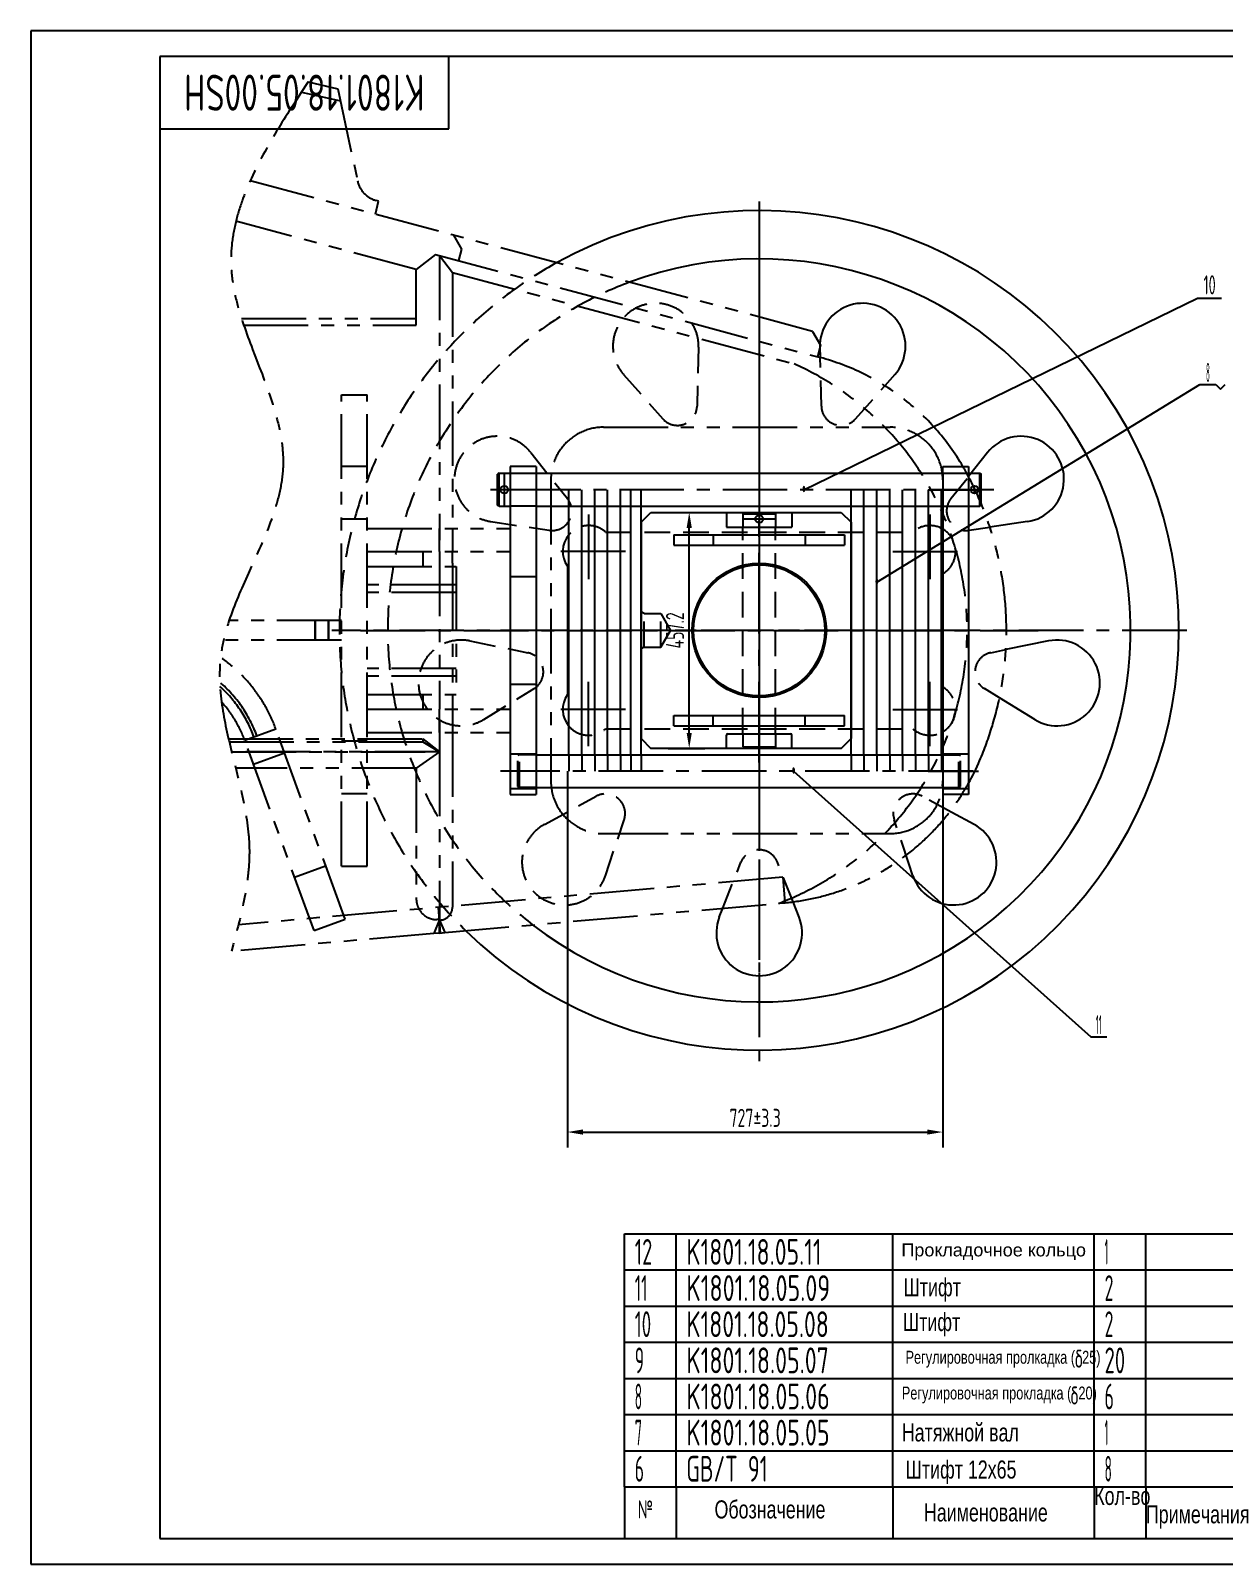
# Model space of a CAD drawing. Header units: millimetres. Extents: x 0 to 4200, y -119 to 2970.
# Drawn here: x 0 to 2310, y 0 to 2970 of the extents above; entities that cross this region are included whole.
import ezdxf
from ezdxf.enums import TextEntityAlignment as Align

# ---------------------------------------------------------------- set-up
doc = ezdxf.new("R2010")
doc.units = ezdxf.units.MM
doc.header["$LTSCALE"] = 100
for name, pattern in [('F', [0.75, 0.5, -0.25]), ('G', [2, 1.25, -0.25, 0.25, -0.25]), ('K', [2.5, 1.25, -0.25, 0.25, -0.25, 0.25, -0.25])]:
    doc.linetypes.add(name, pattern=pattern)
for name, color, linetype in [('01', 7, 'Continuous'), ('02', 1, 'Continuous'), ('04', 2, 'F'), ('05', 4, 'G'), ('07', 6, 'K'), ('08', 1, 'Continuous'), ('11', 3, 'Continuous')]:
    doc.layers.add(name, color=color, linetype=linetype)
doc.styles.get("Standard").update_dxf_attribs({"font": 'isocp', "width": 0.707, "bigfont": 'intecad.shx'})
doc.dimstyles.new('INTE', dxfattribs={"dimscale": 10, "dimtxt": 3.5, "dimasz": 3, "dimexe": 3, "dimexo": 0, "dimgap": 1, "dimtad": 1, "dimdsep": 46, "dimtxsty": 'Standard', "dimcen": 0, "dimclrd": 1, "dimclre": 1, "dimclrt": 3, "dimaunit": 1, "dimadec": 0, "dimazin": 0, "dimtfac": 1, "dimtmove": 0, "dimatfit": 0, "dimfxl": 1, "dimarcsym": 0})

# ---------------------------------------------------------------- blocks, each defined once
blk = doc.blocks.new('wrwrerereyru')
for p, q in [((1407.9, 540.1), (1737.9, 540.1)), ((1407.9, 520.1), (1407.9, 540.1)), ((1483.9, 520.1), (1483.9, 540.1)), ((1661.9, 520.1), (1661.9, 540.1)), ((1737.9, 520.1), (1737.9, 540.1)), ((1407.9, 520.1), (1737.9, 520.1))]:
    blk.add_line(p, q)
blk = doc.blocks.new('ewyewyewr')
for p, q in [((1889.4, 3823.9), (1908.4, 3842.9)), ((1908.4, 3842.9), (2276.8, 3842.9)), ((2054.5, 3842.9), (2054.5, 3814.5)), ((2181.5, 3842.9), (2181.5, 3814.5)), ((2276.8, 3842.9), (2295.8, 3823.9)), ((1889.4, 3823.9), (1889.4, 3404.7)), ((2054.5, 3814.5), (2181.5, 3814.5)), ((2295.8, 3823.9), (2295.8, 3404.7)), ((1889.4, 3404.7), (1908.4, 3385.7)), ((2054.5, 3385.7), (2054.5, 3411.1)), ((2057.5, 3414.1), (2178.5, 3414.1)), ((2181.5, 3385.7), (2181.5, 3411.1)), ((2276.8, 3385.7), (2295.8, 3404.7)), ((2276.8, 3385.7), (1908.4, 3385.7))]:
    blk.add_line(p, q)
at = {"ltscale": 1.25}
for p, q in [((2086.2, 3839.9), (2086.2, 3814.5)), ((2149.7, 3839.9), (2149.7, 3814.5)), ((2086.2, 3414.1), (2086.2, 3388.7)), ((2149.7, 3414.1), (2149.7, 3388.7))]:
    blk.add_line(p, q, dxfattribs=at)
blk.add_circle((2118, 3829.9), 7.5, dxfattribs=at)
for centre, start, end in [((2057.5, 3411.1), 90, 180), ((2178.5, 3411.1), 0, 90)]:
    blk.add_arc(centre, 3, start, end)
at = {"layer": '01', "ltscale": 1.25}
for p, q in [((2086.2, 3839.9), (2088, 3842.9)), ((2086.2, 3839.9), (2149.7, 3839.9)), ((2149.7, 3839.9), (2148, 3842.9)), ((2086.2, 3388.7), (2149.7, 3388.7)), ((2086.2, 3388.7), (2088, 3385.7)), ((2149.7, 3388.7), (2148, 3385.7))]:
    blk.add_line(p, q, dxfattribs=at)
at = {"layer": '01'}
blk.add_line((2088, 3842.9), (2148, 3842.9), dxfattribs=at)
for radius in [130, 127]:
    blk.add_circle((2118, 3614.3), radius, dxfattribs=at)
at = {"layer": '04', "color": 2, "linetype": 'F'}
for p, q in [((2086.2, 3414.1), (2086.2, 3814.5)), ((2149.7, 3414.1), (2149.7, 3814.5)), ((1895.4, 3646.8), (1889.4, 3650.3)), ((1895.4, 3581.8), (1895.4, 3646.8)), ((1895.4, 3646.8), (1927.4, 3646.8)), ((1927.4, 3646.8), (1946.1, 3614.3)), ((1927.4, 3581.8), (1927.4, 3646.8)), ((1927.4, 3581.8), (1946.1, 3614.3)), ((1895.4, 3581.8), (1889.4, 3578.3)), ((1895.4, 3581.8), (1927.4, 3581.8))]:
    blk.add_line(p, q, dxfattribs=at)
at = {"layer": '05'}
for p, q in [((2118, 3869.8), (2118, 3368.8)), ((2330.4, 3614.3), (1858.5, 3614.3))]:
    blk.add_line(p, q, dxfattribs=at)
at = {"layer": '05', "color": 4, "linetype": 'G', "ltscale": 1.25}
for p, q in [((2118, 3862.5), (2118, 3348.7)), ((2118, 3358.2), (2118, 3858.2)), ((2149.7, 3829.9), (2086.2, 3829.9))]:
    blk.add_line(p, q, dxfattribs=at)
at = {"xscale": -1, "rotation": 180}
blk.add_blockref('wrwrerereyru', (545, 4319.4), dxfattribs=at)
blk.add_blockref('wrwrerereyru', (545, 2909.2))
blk = doc.blocks.new('*D24')
at = {"layer": '08', "color": 1, "lineweight": -2}
for p, q in [((1039.6, 1535.8), (1039.6, 807.1)), ((1766.6, 1517.1), (1766.6, 807.1)), ((1069.6, 837.1), (1736.6, 837.1))]:
    blk.add_line(p, q, dxfattribs=at)
at = {"layer": '08', "color": 1}
for points in [[(1069.6, 842.1), (1069.6, 832.1), (1039.6, 837.1)], [(1736.6, 842.1), (1736.6, 832.1), (1766.6, 837.1)]]:
    blk.add_solid(points, dxfattribs=at)
at = {"layer": 'Defpoints', "color": 0}
for p in [(1039.6, 1535.8), (1766.6, 1517.1), (1766.6, 837.1)]:
    blk.add_point(p, dxfattribs=at)
at = {"layer": '08', "color": 3, "insert": (1403.1, 864.6), "char_height": 35, "attachment_point": 5}
blk.add_mtext('727±3.3', dxfattribs=at)
blk = doc.blocks.new('*D30')
at = {"layer": '08', "color": 1, "lineweight": -2}
for p, q in [((1255.2, 2037.2), (1305.5, 2037.2)), ((1275.5, 1610), (1275.5, 2007.2)), ((1234.8, 1580), (1305.5, 1580))]:
    blk.add_line(p, q, dxfattribs=at)
at = {"layer": '08', "color": 1}
for points in [[(1270.5, 2007.2), (1280.5, 2007.2), (1275.5, 2037.2)], [(1270.5, 1610), (1280.5, 1610), (1275.5, 1580)]]:
    blk.add_solid(points, dxfattribs=at)
at = {"layer": 'Defpoints', "color": 0}
for p in [(1255.2, 2037.2), (1275.5, 2037.2), (1234.8, 1580)]:
    blk.add_point(p, dxfattribs=at)
at = {"layer": '08', "color": 3, "insert": (1248, 1808.6), "char_height": 35, "attachment_point": 5, "rotation": 90}
blk.add_mtext('457.2', dxfattribs=at)
blk = doc.blocks.new('*U44', base_point=(251.96, 168.31))
at = {"layer": '01'}
for p, q in [((251.96, 168.31), (251.96, 182.31)), ((195.96, 168.31), (251.96, 168.31))]:
    blk.add_line(p, q, dxfattribs=at)
blk = doc.blocks.new('*U45')
at = {"layer": '04'}
blk.add_blockref('*U44', (0, 0), dxfattribs=at)
blk = doc.blocks.new('*U46')
at = {"layer": '01'}
for points in [[(415, 292), (25, 292)], [(25, 292), (25, 5)], [(415, 5), (415, 292)], [(25, 5), (415, 5)]]:
    blk.add_lwpolyline(points, dxfattribs=at)
at = {"layer": '02'}
for points in [[(420, 297), (0, 297)], [(0, 297), (0, 0)], [(420, 0), (420, 297)], [(0, 0), (420, 0)]]:
    blk.add_lwpolyline(points, dxfattribs=at)
blk = doc.blocks.new('*U56')
at = {"layer": '01'}
for p, q in [((0, -70), (0, 0)), ((1200, -70), (1200, 0))]:
    blk.add_line(p, q, dxfattribs=at)
at = {"layer": '02'}
for p, q in [((0, 0), (100, 0)), ((100, -70), (100, 0)), ((100, 0), (520, 0)), ((520, -70), (520, 0)), ((520, 0), (910, 0)), ((910, -70), (910, 0)), ((910, 0), (1010, 0)), ((1010, -70), (1010, 0)), ((1010, 0), (1200, 0))]:
    blk.add_line(p, q, dxfattribs=at)
blk = doc.blocks.new('*U57')
at = {"layer": '01'}
for p, q in [((0, -70), (0, 0)), ((1200, -70), (1200, 0))]:
    blk.add_line(p, q, dxfattribs=at)
at = {"layer": '02'}
for p, q in [((0, 0), (100, 0)), ((100, -70), (100, 0)), ((100, 0), (520, 0)), ((520, -70), (520, 0)), ((520, 0), (910, 0)), ((910, -70), (910, 0)), ((910, 0), (1010, 0)), ((1010, -70), (1010, 0)), ((1010, 0), (1200, 0))]:
    blk.add_line(p, q, dxfattribs=at)
blk = doc.blocks.new('*U58')
at = {"layer": '01'}
for p, q in [((0, -70), (0, 0)), ((1200, -70), (1200, 0))]:
    blk.add_line(p, q, dxfattribs=at)
at = {"layer": '02'}
for p, q in [((0, 0), (100, 0)), ((100, -70), (100, 0)), ((100, 0), (520, 0)), ((520, -70), (520, 0)), ((520, 0), (910, 0)), ((910, -70), (910, 0)), ((910, 0), (1010, 0)), ((1010, -70), (1010, 0)), ((1010, 0), (1200, 0))]:
    blk.add_line(p, q, dxfattribs=at)
blk = doc.blocks.new('*U59')
at = {"layer": '01'}
for p, q in [((0, -70), (0, 0)), ((1200, -70), (1200, 0))]:
    blk.add_line(p, q, dxfattribs=at)
at = {"layer": '02'}
for p, q in [((0, 0), (100, 0)), ((100, -70), (100, 0)), ((100, 0), (520, 0)), ((520, -70), (520, 0)), ((520, 0), (910, 0)), ((910, -70), (910, 0)), ((910, 0), (1010, 0)), ((1010, -70), (1010, 0)), ((1010, 0), (1200, 0))]:
    blk.add_line(p, q, dxfattribs=at)
blk = doc.blocks.new('*U60')
at = {"layer": '01'}
for p, q in [((0, -70), (0, 0)), ((1200, -70), (1200, 0))]:
    blk.add_line(p, q, dxfattribs=at)
at = {"layer": '02'}
for p, q in [((0, 0), (100, 0)), ((100, -70), (100, 0)), ((100, 0), (520, 0)), ((520, -70), (520, 0)), ((520, 0), (910, 0)), ((910, -70), (910, 0)), ((910, 0), (1010, 0)), ((1010, -70), (1010, 0)), ((1010, 0), (1200, 0))]:
    blk.add_line(p, q, dxfattribs=at)
blk = doc.blocks.new('*U61')
at = {"layer": '01'}
for p, q in [((0, -70), (0, 0)), ((1200, -70), (1200, 0))]:
    blk.add_line(p, q, dxfattribs=at)
at = {"layer": '02'}
for p, q in [((0, 0), (100, 0)), ((100, -70), (100, 0)), ((100, 0), (520, 0)), ((520, -70), (520, 0)), ((520, 0), (910, 0)), ((910, -70), (910, 0)), ((910, 0), (1010, 0)), ((1010, -70), (1010, 0)), ((1010, 0), (1200, 0))]:
    blk.add_line(p, q, dxfattribs=at)
blk = doc.blocks.new('*U62')
at = {"layer": '01'}
for p, q in [((0, -70), (0, 0)), ((0, 0), (100, 0)), ((100, 0), (520, 0)), ((520, 0), (910, 0)), ((910, 0), (1010, 0)), ((1010, 0), (1200, 0)), ((1200, -70), (1200, 0))]:
    blk.add_line(p, q, dxfattribs=at)
at = {"layer": '02'}
for p, q in [((100, -70), (100, 0)), ((520, -70), (520, 0)), ((910, -70), (910, 0)), ((1010, -70), (1010, 0))]:
    blk.add_line(p, q, dxfattribs=at)

msp = doc.modelspace()

# ---------------------------------------------------------------- linework, layer by layer
for p, q in [((907.206, 2112.841), (928.856, 2112.841)), ((928.856, 2126.091), (928.856, 1491.091)), ((978.856, 2126.091), (928.856, 2126.091)), ((978.856, 2126.091), (978.856, 1491.091)), ((978.856, 2112.841), (1766.556, 2112.841)), ((1766.556, 2126.091), (1816.556, 2126.091)), ((1816.556, 2126.091), (1816.556, 2112.841)), ((1816.556, 2112.841), (1838.206, 2112.841)), ((907.206, 2049.341), (928.856, 2049.341)), ((978.856, 2049.341), (1766.556, 2049.341)), ((1766.556, 2049.341), (1766.556, 1517.091)), ((1816.556, 2049.341), (1816.556, 1491.091)), ((1816.556, 2049.341), (1838.206, 2049.341)), ((1039.556, 1932.973), (1039.556, 1684.209)), ((1766.556, 1925.866), (1766.556, 1909.885)), ((1766.556, 1918.289), (1766.556, 1698.892)), ((1766.556, 1918.289), (1766.556, 1698.892)), ((978.856, 1567.841), (1766.556, 1567.841)), ((928.856, 1491.091), (978.856, 1491.091)), ((978.856, 1504.341), (1766.556, 1504.341)), ((1816.556, 1491.091), (1766.556, 1491.091))]:
    msp.add_line(p, q)
for centre in [(917.206, 2081.145), (1828.206, 2081.145)]:
    msp.add_circle(centre, 7.5)
msp.add_arc((1417.981, 1736.115), 457, 330.710051, 336.803329)
at = {"layer": '01'}
for p, q in [((1528.446, 2356.918), (1528.963, 2337.083)), ((1673.587, 2304.091), (1654.378, 2282.373)), ((1853.44, 2153.177), (1816.374, 2106.59)), ((907.206, 2112.841), (904.206, 2111.109)), ((904.206, 2051.073), (904.206, 2111.109)), ((907.206, 2049.341), (907.206, 2112.841)), ((1766.556, 2112.841), (1766.556, 2100.091)), ((1838.206, 2049.341), (1838.206, 2112.841)), ((1838.206, 2112.841), (1841.206, 2111.109)), ((1841.206, 2051.073), (1841.206, 2111.109)), ((1766.556, 2100.091), (1766.556, 2049.341)), ((907.206, 2049.341), (904.206, 2051.073)), ((1042.456, 1567.841), (1042.456, 2049.341)), ((1067.456, 1567.841), (1067.456, 2049.341)), ((1092.456, 1567.841), (1092.456, 2049.341)), ((1117.456, 1567.841), (1117.456, 2049.341)), ((1142.456, 1567.841), (1142.456, 2049.341)), ((1162.456, 1567.841), (1162.456, 2049.341)), ((1182.456, 1567.841), (1182.456, 2049.341)), ((1588.856, 1567.841), (1588.856, 2049.341)), ((1613.856, 1567.841), (1613.856, 2049.341)), ((1638.856, 1567.841), (1638.856, 2049.341)), ((1663.856, 1567.841), (1663.856, 2049.341)), ((1688.856, 1567.841), (1688.856, 2049.341)), ((1713.856, 1567.841), (1713.856, 2049.341)), ((1738.856, 1567.841), (1738.856, 2049.341)), ((1763.856, 1567.841), (1763.856, 2049.341)), ((1838.206, 2049.341), (1841.206, 2051.073)), ((1930.668, 2019.413), (1857.877, 2008.526)), ((1411.056, 1986.591), (1411.056, 1967.332)), ((1971.437, 1788.2), (1888.775, 1771.392)), ((1944.616, 1636.09), (1876.389, 1677.889)), ((1766.556, 1517.091), (1766.556, 1491.091)), ((1827.226, 1432.764), (1784.242, 1456.109)), ((1708.905, 1333.482), (1701.721, 1354.945)), ((1488.284, 1253.182), (1476.586, 1282.889)), ((1333.828, 1253.182), (1340.689, 1270.607)), ((1150, 150), (1150, 50)), ((1150, 150), (2350, 150)), ((1250, 150), (1250, 50)), ((1670, 150), (1670, 50)), ((2060, 150), (2060, 50)), ((2160, 150), (2160, 50))]:
    msp.add_line(p, q, dxfattribs=at)
at = {"layer": '01', "color": 7, "linetype": 'Continuous'}
for p, q in [((1766.556, 2112.841), (1766.556, 2126.091)), ((1816.556, 2112.841), (1816.556, 2049.341)), ((928.856, 1912.783), (978.856, 1912.783)), ((928.856, 1704.399), (978.856, 1704.399))]:
    msp.add_line(p, q, dxfattribs=at)
at = {"layer": '01'}
for centre, radius, start, end in [((1411.056, 1808.591), 813, 225.667218, 118.877395), ((1411.056, 1808.591), 719.5, 232.421346, 110.458431), ((1611.418, 2359.081), 83, 318.506708, 181.493292), ((1918.39, 2101.5), 83, 278.506708, 141.493292), ((1080.556, 1961.591), 50, 139.640832, 214.915206), ((1987.975, 1706.864), 83, 238.506708, 101.493292), ((1080.556, 1655.591), 50, 145.084794, 220.359168), ((1787.613, 1359.827), 83, 198.506708, 61.493292), ((1411.056, 1222.772), 83, 158.506708, 21.493292)]:
    msp.add_arc(centre, radius, start, end, dxfattribs=at)
at = {"layer": '02'}
for p, q in [((1497.613, 2081.091), (2260.13, 2451.722)), ((2260.13, 2451.722), (2306.63, 2451.722)), ((1638.856, 1902.168), (2264.678, 2284.543)), ((2264.678, 2284.543), (2295.678, 2284.543)), ((2295.678, 2284.543), (2304.517, 2275.704)), ((2304.517, 2275.704), (2313.356, 2284.543)), ((1477.613, 1536.091), (2053.257, 1021.478)), ((2053.257, 1021.478), (2084.257, 1021.478))]:
    msp.add_line(p, q, dxfattribs=at)
at = {"layer": '04', "color": 2, "linetype": 'F'}
for p, q in [((1293.666, 2356.918), (1290.688, 2242.678)), ((1531.424, 2242.678), (1528.963, 2337.083)), ((1148.524, 2304.091), (1224.237, 2218.492)), ((1597.874, 2218.492), (1654.378, 2282.373)), ((968.672, 2153.177), (1039.822, 2063.75)), ((928.856, 2112.841), (978.856, 2112.841)), ((1766.556, 2112.841), (1816.556, 2112.841)), ((978.856, 2049.341), (928.856, 2049.341)), ((1766.556, 2049.341), (1816.556, 2049.341)), ((891.444, 2019.413), (1004.465, 2002.509)), ((1113.628, 1999.091), (1708.484, 1999.091)), ((850.674, 1788.2), (962.661, 1765.43)), ((877.496, 1636.09), (974.941, 1695.789)), ((1113.628, 1618.091), (1708.484, 1618.091)), ((928.856, 1569.591), (978.856, 1569.591)), ((946.856, 1567.841), (943.856, 1566.109)), ((943.856, 1506.073), (943.856, 1566.109)), ((946.856, 1504.341), (946.856, 1567.841)), ((978.856, 1567.841), (946.856, 1567.841)), ((1766.556, 1569.591), (1816.556, 1569.591)), ((1766.556, 1567.841), (1797.856, 1567.841)), ((1797.856, 1504.341), (1797.856, 1567.841)), ((1797.856, 1567.841), (1800.856, 1566.109)), ((1800.856, 1506.073), (1800.856, 1566.109)), ((928.856, 1502.591), (978.856, 1502.591)), ((946.856, 1504.341), (943.856, 1506.073)), ((978.856, 1504.341), (946.856, 1504.341)), ((994.886, 1432.764), (1095.309, 1487.305)), ((1766.556, 1504.341), (1797.856, 1504.341)), ((1766.556, 1502.591), (1816.556, 1502.591)), ((1797.856, 1504.341), (1800.856, 1506.073)), ((1113.206, 1333.482), (1149.48, 1441.85)), ((1340.689, 1270.607), (1375.698, 1359.514)), ((1476.586, 1282.889), (1446.413, 1359.514))]:
    msp.add_line(p, q, dxfattribs=at)
at = {"layer": '04'}
for p, q in [((1042.456, 2049.341), (1042.456, 2081.091)), ((1067.456, 2049.341), (1067.456, 2081.091)), ((1092.456, 2049.341), (1092.456, 2081.091)), ((1117.456, 2049.341), (1117.456, 2081.091)), ((1142.456, 2049.341), (1142.456, 2081.091)), ((1162.456, 2049.341), (1162.456, 2081.091)), ((1182.456, 2049.341), (1182.456, 2081.091)), ((1588.856, 2049.341), (1588.856, 2081.091)), ((1613.856, 2049.341), (1613.856, 2081.091)), ((1638.856, 2049.341), (1638.856, 2081.091)), ((1663.856, 2049.341), (1663.856, 2081.091)), ((1688.856, 2049.341), (1688.856, 2081.091)), ((1713.856, 2049.341), (1713.856, 2081.091)), ((1738.856, 2049.341), (1738.856, 2081.091)), ((1763.856, 2049.341), (1763.856, 2081.091)), ((1782.289, 2063.75), (1816.556, 2106.244)), ((1817.647, 2002.509), (1857.877, 2008.526)), ((1859.45, 1765.43), (1888.775, 1771.392)), ((1876.389, 1677.889), (1847.171, 1695.789)), ((1042.456, 1567.841), (1042.456, 1536.091)), ((1067.456, 1567.841), (1067.456, 1536.091)), ((1092.456, 1567.841), (1092.456, 1536.091)), ((1117.456, 1567.841), (1117.456, 1536.091)), ((1142.456, 1567.841), (1142.456, 1536.091)), ((1162.456, 1567.841), (1162.456, 1536.091)), ((1182.456, 1567.841), (1182.456, 1536.091)), ((1588.856, 1567.841), (1588.856, 1536.091)), ((1613.856, 1567.841), (1613.856, 1536.091)), ((1638.856, 1567.841), (1638.856, 1536.091)), ((1663.856, 1567.841), (1663.856, 1536.091)), ((1688.856, 1567.841), (1688.856, 1536.091)), ((1713.856, 1567.841), (1713.856, 1536.091)), ((1738.856, 1567.841), (1738.856, 1536.091)), ((1763.856, 1567.841), (1763.856, 1536.091)), ((1784.242, 1456.109), (1726.802, 1487.305)), ((1701.721, 1354.945), (1672.632, 1441.85))]:
    msp.add_line(p, q, dxfattribs=at)
for radius, start, end in [(813, 118.877395, 225.667218), (719.5, 110.458431, 232.421346)]:
    msp.add_arc((1411.056, 1808.591), radius, start, end, dxfattribs=at)
at = {"layer": '04', "color": 2, "linetype": 'F'}
for centre, radius, start, end in [((1210.694, 2359.081), 83, 358.506708, 221.493292), ((1252.7, 2243.668), 38, 221.493292, 358.506708), ((1569.411, 2243.668), 38, 181.493292, 318.506708), ((903.721, 2101.5), 83, 38.506708, 261.493292), ((1332.725, 1852.093), 546.521, 27.712464, 30.089261), ((1010.086, 2040.091), 38, 261.493292, 38.506708), ((1812.026, 2040.091), 38, 141.493292, 278.506708), ((1080.556, 1961.591), 50, 48.590378, 139.640832), ((1741.556, 1961.591), 50, 60, 131.409622), ((1741.556, 1961.591), 50, 300, 60), ((834.136, 1706.864), 83, 78.506708, 301.493292), ((955.09, 1728.192), 38, 301.493292, 78.506708), ((1867.022, 1728.192), 38, 101.493292, 238.506708), ((1741.556, 1655.591), 50, 300, 60), ((1080.556, 1655.591), 50, 220.359168, 311.409622), ((1741.556, 1655.591), 50, 228.590378, 300), ((1113.445, 1453.912), 38, 341.493292, 118.506708), ((1708.666, 1453.912), 38, 61.493292, 198.506708), ((1417.981, 1736.115), 457, 327.577476, 330.710051), ((1034.498, 1359.827), 83, 118.506708, 341.493292), ((1411.056, 1345.591), 38, 21.493292, 158.506708)]:
    msp.add_arc(centre, radius, start, end, dxfattribs=at)
at = {"layer": '05', "color": 4, "linetype": 'G'}
for p, q in [((1411.056, 2639.174), (1411.056, 1381.753)), ((1411.056, 2515.191), (1411.056, 1146.704)), ((917.206, 2112.841), (917.206, 2049.341)), ((1865.319, 2081.091), (889.294, 2081.091)), ((1828.206, 2074.558), (1828.206, 2087.731)), ((639.101, 1808.591), (1951.21, 1808.591)), ((1824.969, 1536.091), (928.944, 1536.091)), ((1411.056, 1345.591), (1411.056, 974.369))]:
    msp.add_line(p, q, dxfattribs=at)
at = {"layer": '05'}
for p, q in [((1006.829, 2081.091), (909.829, 2081.091)), ((1738.582, 2081.091), (1835.582, 2081.091)), ((1080.556, 2033.02), (1080.556, 1890.162)), ((1741.556, 2033.02), (1741.556, 1890.162)), ((1741.556, 2033.02), (1741.556, 1890.162)), ((1151.985, 1961.591), (1009.127, 1961.591)), ((1670.127, 1961.591), (1812.985, 1961.591)), ((1670.127, 1961.591), (1812.985, 1961.591)), ((2239.056, 1808.591), (583.056, 1808.591)), ((1006.829, 1808.591), (909.829, 1808.591)), ((1080.556, 1584.162), (1080.556, 1727.02)), ((1741.556, 1584.162), (1741.556, 1727.02)), ((1741.556, 1584.162), (1741.556, 1727.02)), ((1151.985, 1655.591), (1009.127, 1655.591)), ((1670.127, 1655.591), (1812.985, 1655.591)), ((1670.127, 1655.591), (1812.985, 1655.591)), ((1006.829, 1536.091), (909.829, 1536.091)), ((1738.582, 1536.091), (1835.582, 1536.091))]:
    msp.add_line(p, q, dxfattribs=at)
at = {"layer": '07', "color": 6, "linetype": 'K'}
for p, q in [((537.519, 2870.73), (594.856, 2857.591)), ((594.856, 2857.591), (633.131, 2678.954)), ((524.631, 2851.113), (599.941, 2833.855)), ((1514.243, 2387.75), (425.198, 2679.329)), ((667.57, 2614.437), (673.856, 2639.864)), ((673.856, 2639.864), (669.183, 2641.105)), ((746.856, 2507.285), (397.593, 2600.797)), ((818.739, 2573.963), (834.301, 2547.021)), ((784.377, 2536.595), (746.856, 2507.285)), ((784.377, 2536.595), (1529.732, 2336.877)), ((791.856, 2534.591), (791.856, 1983.591)), ((791.856, 2534.591), (791.856, 2399.591)), ((791.856, 2534.591), (816.856, 2502.01)), ((834.301, 2547.021), (828.353, 2524.804)), ((746.856, 2399.591), (746.856, 2507.285)), ((816.856, 2502.01), (816.856, 2006.091)), ((816.856, 2502.01), (1479.024, 2324.583)), ((408.435, 2412.591), (746.856, 2412.591)), ((412.724, 2399.591), (746.856, 2399.591)), ((1514.243, 2387.75), (1529.804, 2360.808)), ((1529.804, 2360.808), (1523.821, 2338.461)), ((602.056, 1352.091), (602.056, 2265.091)), ((602.056, 2265.091), (652.056, 2265.091)), ((652.056, 1352.091), (652.056, 2265.091)), ((1109.556, 2202.091), (1664.556, 2202.091)), ((652.056, 2126.091), (602.056, 2126.091)), ((1007.556, 2100.091), (1007.556, 1517.091)), ((652.056, 2024.091), (602.056, 2024.091)), ((652.056, 2006.091), (928.856, 2006.091)), ((791.856, 1961.091), (791.856, 2006.091)), ((816.856, 2006.091), (816.856, 1961.091)), ((652.056, 1961.091), (928.856, 1961.091)), ((759.856, 1961.091), (759.856, 1932.591)), ((791.856, 1961.091), (791.856, 1656.091)), ((816.856, 1938.591), (816.856, 1961.091)), ((652.056, 1932.591), (824.056, 1932.591)), ((816.856, 1938.591), (816.856, 1932.591)), ((816.856, 1932.591), (816.856, 1684.591)), ((824.056, 1932.591), (824.056, 1684.591)), ((824.056, 1896.948), (652.056, 1896.948)), ((824.056, 1882.189), (652.056, 1882.189)), ((602.056, 1827.591), (384.328, 1827.591)), ((551.056, 1789.591), (551.056, 1827.591)), ((551.056, 1827.591), (551.056, 1789.591)), ((577.056, 1789.591), (577.056, 1827.591)), ((577.056, 1827.591), (577.056, 1789.591)), ((602.056, 1789.591), (373.602, 1789.591)), ((824.056, 1734.993), (652.056, 1734.993)), ((824.056, 1720.234), (652.056, 1720.234)), ((652.056, 1684.591), (824.056, 1684.591)), ((759.856, 1684.591), (759.856, 1656.091)), ((816.856, 1684.591), (816.856, 1656.091)), ((652.056, 1656.091), (928.856, 1656.091)), ((791.856, 1611.091), (791.856, 1656.091)), ((791.856, 1633.591), (791.856, 1573.591)), ((816.856, 1656.091), (816.856, 1611.091)), ((414.681, 1595.913), (474.815, 1617.819)), ((608.99, 1249.497), (475.158, 1616.879)), ((608.99, 1249.497), (475.158, 1616.879)), ((652.056, 1611.091), (928.856, 1611.091)), ((816.856, 1611.091), (816.856, 1272.591)), ((383.226, 1598.591), (759.856, 1598.591)), ((384.635, 1592.591), (759.856, 1592.591)), ((384.635, 1592.591), (759.856, 1592.591)), ((548.856, 1227.591), (415.024, 1594.973)), ((548.856, 1227.591), (415.024, 1594.973)), ((652.056, 1594.091), (602.056, 1594.091)), ((759.856, 1598.591), (759.856, 1592.591)), ((759.856, 1598.591), (759.856, 1592.591)), ((759.856, 1598.591), (791.856, 1573.591)), ((759.856, 1598.591), (791.856, 1573.591)), ((759.856, 1592.591), (791.856, 1573.591)), ((759.856, 1592.591), (791.856, 1573.591)), ((791.856, 1573.591), (389.24, 1573.591)), ((389.24, 1573.591), (791.856, 1573.591)), ((431.453, 1549.873), (491.587, 1571.779)), ((791.856, 1573.591), (746.856, 1541.591)), ((791.856, 1573.591), (791.856, 1248.591)), ((746.856, 1541.591), (397.23, 1541.591)), ((746.856, 1541.591), (746.856, 1288.591)), ((652.056, 1492.091), (602.056, 1492.091)), ((1109.556, 1415.091), (1664.556, 1415.091)), ((511.205, 1330.946), (571.339, 1352.853)), ((602.056, 1352.091), (652.056, 1352.091)), ((1456.517, 1330.402), (402.424, 1238.58)), ((1456.517, 1330.402), (1460.809, 1281.127)), ((801.849, 1223.465), (1457.811, 1280.854)), ((548.856, 1227.591), (608.99, 1249.497)), ((791.856, 1248.591), (780.856, 1221.628)), ((791.856, 1248.591), (786.856, 1248.591)), ((789.044, 1272.259), (793.383, 1222.447)), ((791.856, 1222.591), (791.856, 1248.591)), ((791.856, 1247.591), (801.849, 1223.465)), ((791.856, 1247.591), (791.856, 1222.591)), ((780.856, 1221.628), (388.779, 1187.316)), ((791.856, 1222.591), (780.856, 1221.628)), ((791.856, 1222.591), (801.849, 1223.465))]:
    msp.add_line(p, q, dxfattribs=at)
for centre, radius, start, end in [((682.021, 2689.429), 50, 192.093475, 255.122339), ((1248.856, 1808.591), 565, 290.692847, 65.959854), ((1410.999, 1895.571), 457, 30.292899, 75), ((1109.556, 2100.091), 102, 90, 180), ((1664.556, 2100.091), 102, 0, 90), ((1248.856, 1808.591), 641, 336.803329, 27.668701), ((199.856, 1516.591), 293, 20.01596, 55.00798), ((199.856, 1516.591), 293, 20.01596, 55.00798), ((199.856, 1516.591), 254, 20.241534, 49.072097), ((199.856, 1516.591), 248, 20.246992, 47.723719), ((199.856, 1516.591), 229, 20.01596, 42.152315), ((199.856, 1516.591), 229, 20.01596, 42.152315), ((1109.556, 1517.091), 102, 180, 270), ((1664.556, 1517.091), 102, 270, 0), ((1417.981, 1736.115), 457, 275, 327.577476), ((786.856, 1288.591), 40, 180, 270), ((791.856, 1272.591), 25, 270, 0)]:
    msp.add_arc(centre, radius, start, end, dxfattribs=at)
msp.add_spline([(537.519, 2870.73), (388.68, 2506.151), (488.838, 2127.568), (367.88, 1756.626), (423.518, 1383.456), (388.747, 1187.199)], degree=3, dxfattribs=at)

# ---------------------------------------------------------------- block references
at = {"layer": '01', "xscale": 10, "yscale": 10, "zscale": 10}
msp.add_blockref('*U46', (0, 0), dxfattribs=at)
at = {"layer": '01', "xscale": 10, "yscale": 10}
msp.add_blockref('*U45', (810, 2780), dxfattribs=at)
at = {"layer": '01'}
for name, p in [('ewyewyewr', (-706.926, -1805.707)), ('*U62', (1150, 640)), ('*U61', (1150, 570)), ('*U60', (1150, 500)), ('*U59', (1150, 430)), ('*U58', (1150, 360)), ('*U57', (1150, 290)), ('*U56', (1150, 220))]:
    msp.add_blockref(name, p, dxfattribs=at)

# ---------------------------------------------------------------- texts
at = {"layer": '01', "attachment_point": 1}
for s, insert, char_height in [('{\\fArial|b0|i0|c204|p34;\\W1;\\C3;Прокладочное кольцо}', (1686.395, 621.349), 25), ('{\\fArial|b0|i0|c204|p34;\\C3;Штифт}', (1690.54, 554.056), 35), ('{\\fArial|b0|i0|c204|p34;\\C3;Штифт}', (1689.263, 486.76), 35), ('{\\fArial|b0|i0|c204|p34;\\C3;Регулировочная пролкадка (  25)}', (1694.497, 413.494), 25), ('{\\fArial|b0|i0|c204|p34;\\C3;Регулировочная прокладка (  20)}', (1687.254, 344.247), 25), ('{\\fArial|b0|i0|c204|p34;\\C3;Натяжной вал}', (1687.246, 272.935), 35), ('{\\fArial|b0|i0|c204|p34;\\C3;Штифт 12х65}', (1694.513, 201.057), 35), ('{\\fArial|b0|i0|c204|p34;Кол-во}', (2060, 150), 35), ('{\\fArial|b0|i0|c204|p34;Наименование}', (1730.079, 118.039), 35), ('{\\fArial|b0|i0|c204|p34;Примечания}', (2160, 114.403), 35)]:
    msp.add_mtext(s, dxfattribs=dict(at, insert=insert, char_height=char_height))
at = {"layer": '01', "char_height": 35, "attachment_point": 1}
for s, insert, width in [('δ', (2022.008, 415.892), 13.8572), ('δ', (2013.603, 344.466), 13.8572), ('{\\Fisocp,intecad|c204;№}', (1175.75, 123.844), 5.81059), ('{\\fArial|b0|i0|c204|p34;Обозначение}', (1324.501, 123.844), 1.16211)]:
    msp.add_mtext(s, dxfattribs=dict(at, insert=insert, width=width))
at = {"layer": '02', "width": 0.605172}
for p, p2 in [((1494.613, 2076.091), (1500.613, 2076.091)), ((1635.856, 1897.168), (1641.856, 1897.168)), ((1474.613, 1531.091), (1480.613, 1531.091))]:
    msp.add_text('●', height=10, dxfattribs=at).set_placement(p, p2, align=Align.FIT)
at = {"layer": '11', "width": 0.695901}
msp.add_text('K1801.18.05.00SH', height=70, rotation=180, dxfattribs=at).set_placement((762.727, 2885), (297.273, 2885), align=Align.FIT)
at = {"layer": '11'}
for s, height, width, p, p2 in [('10', 37.1231, 0.606076, (2271.559, 2459.222), (2295.201, 2459.222)), ('8', 37.123, 0.342788, (2276.679, 2289.543), (2283.678, 2289.543)), ('11', 37.1231, 0.388157, (2062.633, 1026.478), (2074.881, 1026.478)), ('12', 50, 0.611465, (1170, 580), (1203.938, 580)), ('K1801.18.05.11', 50, 0.692963, (1270, 580), (1531.767, 580)), ('1', 50, 0.404, (2080, 580), (2087.07, 580)), ('11', 50, 0.582235, (1170, 510), (1194.745, 510)), ('K1801.18.05.09', 50, 0.693788, (1270, 510), (1548.438, 510)), ('2', 50, 0.562593, (2080, 510), (2097.161, 510)), ('10', 50, 0.606076, (1170, 440), (1201.843, 440)), ('K1801.18.05.08', 50, 0.693669, (1270, 440), (1545.907, 440)), ('2', 50, 0.562593, (2080, 440), (2097.161, 440)), ('9', 50, 0.579528, (1170, 370), (1188.012, 370)), ('K1801.18.05.07', 50, 0.693669, (1270, 370), (1545.907, 370)), ('20', 50, 0.636567, (2080, 370), (2119.811, 370)), ('8', 50, 0.514182, (1170, 300), (1184.14, 300)), ('K1801.18.05.06', 50, 0.693751, (1270, 300), (1547.66, 300)), ('6', 50, 0.600695, (2080, 300), (2098.009, 300)), ('7', 50, 0.514182, (1170, 230), (1184.14, 230)), ('K1801.18.05.05', 50, 0.693738, (1270, 230), (1547.371, 230)), ('1', 50, 0.404, (2080, 230), (2087.07, 230)), ('6', 50, 0.600695, (1170, 160), (1188.009, 160)), ('GB/T 91', 50, 0.691749, (1270, 160), (1427.494, 160)), ('8', 50, 0.514182, (2080, 160), (2094.14, 160))]:
    msp.add_text(s, height=height, dxfattribs=dict(at, width=width)).set_placement(p, p2, align=Align.FIT)

# ---------------------------------------------------------------- dimensions: what is measured, and where the dimension line sits
at = {"layer": '08'}
dim = msp.add_linear_dim(base=(1275.488, 2037.191), p1=(1234.844, 1579.991), p2=(1255.166, 2037.191), angle=90, dimstyle='INTE', dxfattribs=at)
dim.commit()
dim.dimension.update_dxf_attribs({"geometry": '*D30', "text_midpoint": (1247.984, 1808.591)})
dim = msp.add_linear_dim(base=(1766.556, 837.055), p1=(1039.556, 1535.831), p2=(1766.556, 1517.091), text='<>±3.3', dimstyle='INTE', dxfattribs=at)
dim.commit()
dim.dimension.update_dxf_attribs({"geometry": '*D24', "text_midpoint": (1403.056, 864.559)})

doc.saveas('drawing.dxf')
